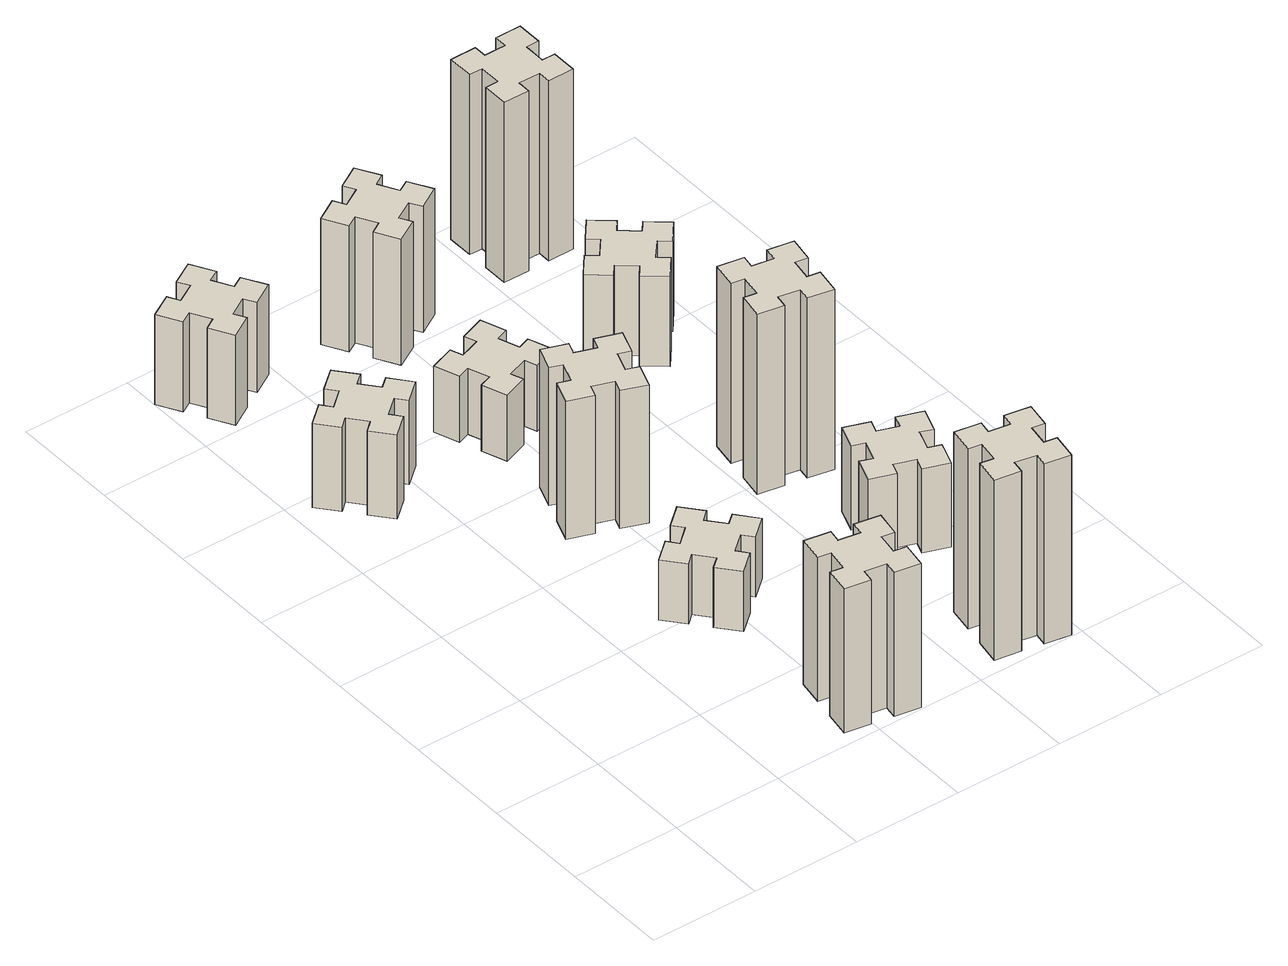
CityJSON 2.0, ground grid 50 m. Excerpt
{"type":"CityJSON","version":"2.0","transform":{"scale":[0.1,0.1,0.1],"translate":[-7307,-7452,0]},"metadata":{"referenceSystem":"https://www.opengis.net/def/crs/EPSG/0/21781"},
"CityObjects":{
"building1":{"type":"Building","attributes":{"class":"1000","function":"1000","usage":"1000","yearOfConstruction":2016,"roofType":"1000","measuredHeight":42,"storeysAboveGround":30,"storeysBelowGround":0},"geometry":[{"type":"Solid","lod":"1","boundaries":[[[[0,1,2,3,4,5,6,7,8,9,10,11,12,13,14,15,16,17,18,19]],[[17,16,20,21]],[[16,15,22,20]],[[15,14,23,22]],[[14,13,24,23]],[[13,12,25,24]],[[12,11,26,25]],[[11,10,27,26]],[[10,9,28,27]],[[9,8,29,28]],[[8,7,30,29]],[[7,6,31,30]],[[6,5,32,31]],[[5,4,33,32]],[[4,3,34,33]],[[3,2,35,34]],[[2,1,36,35]],[[1,0,37,36]],[[0,19,38,37]],[[19,18,39,38]],[[18,17,21,39]],[[24,25,26,27,28,29,30,31,32,33,34,35,36,37,38,39,21,20,22,23]]]]}]},
"building2":{"type":"Building","attributes":{"class":"1000","function":"1000","usage":"1000","yearOfConstruction":2016,"roofType":"1000","measuredHeight":72,"storeysAboveGround":30,"storeysBelowGround":0},"geometry":[{"type":"Solid","lod":"1","boundaries":[[[[40,41,42,43,44,45,46,47,48,49,50,51,52,53,54,55,56,57,58,59]],[[57,56,60,61]],[[56,55,62,60]],[[55,54,63,62]],[[54,53,64,63]],[[53,52,65,64]],[[52,51,66,65]],[[51,50,67,66]],[[50,49,68,67]],[[49,48,69,68]],[[48,47,70,69]],[[47,46,71,70]],[[46,45,72,71]],[[45,44,73,72]],[[44,43,74,73]],[[43,42,75,74]],[[42,41,76,75]],[[41,40,77,76]],[[40,59,78,77]],[[59,58,79,78]],[[58,57,61,79]],[[64,65,66,67,68,69,70,71,72,73,74,75,76,77,78,79,61,60,62,63]]]]}]},
"building3":{"type":"Building","attributes":{"class":"1000","function":"1000","usage":"1000","yearOfConstruction":2016,"roofType":"1000","measuredHeight":45,"storeysAboveGround":30,"storeysBelowGround":0},"geometry":[{"type":"Solid","lod":"1","boundaries":[[[[80,81,82,83,84,85,86,87,88,89,90,91,92,93,94,95,96,97,98,99]],[[97,96,100,101]],[[96,95,102,100]],[[95,94,103,102]],[[94,93,104,103]],[[93,92,105,104]],[[92,91,106,105]],[[91,90,107,106]],[[90,89,108,107]],[[89,88,109,108]],[[88,87,110,109]],[[87,86,111,110]],[[86,85,112,111]],[[85,84,113,112]],[[84,83,114,113]],[[83,82,115,114]],[[82,81,116,115]],[[81,80,117,116]],[[80,99,118,117]],[[99,98,119,118]],[[98,97,101,119]],[[104,105,106,107,108,109,110,111,112,113,114,115,116,117,118,119,101,100,102,103]]]]}]},
"building4":{"type":"Building","attributes":{"class":"1000","function":"1000","usage":"1000","yearOfConstruction":2016,"roofType":"1000","measuredHeight":30,"storeysAboveGround":30,"storeysBelowGround":0},"geometry":[{"type":"Solid","lod":"1","boundaries":[[[[120,121,122,123,124,125,126,127,128,129,130,131,132,133,134,135,136,137,138,139]],[[137,136,140,141]],[[136,135,142,140]],[[135,134,143,142]],[[134,133,144,143]],[[133,132,145,144]],[[132,131,146,145]],[[131,130,147,146]],[[130,129,148,147]],[[129,128,149,148]],[[128,127,150,149]],[[127,126,151,150]],[[126,125,152,151]],[[125,124,153,152]],[[124,123,154,153]],[[123,122,155,154]],[[122,121,156,155]],[[121,120,157,156]],[[120,139,158,157]],[[139,138,159,158]],[[138,137,141,159]],[[144,145,146,147,148,149,150,151,152,153,154,155,156,157,158,159,141,140,142,143]]]]}]},
"building5":{"type":"Building","attributes":{"class":"1000","function":"1000","usage":"1000","yearOfConstruction":2016,"roofType":"1000","measuredHeight":69,"storeysAboveGround":30,"storeysBelowGround":0},"geometry":[{"type":"Solid","lod":"1","boundaries":[[[[160,161,162,163,164,165,166,167,168,169,170,171,172,173,174,175,176,177,178,179]],[[177,176,180,181]],[[176,175,182,180]],[[175,174,183,182]],[[174,173,184,183]],[[173,172,185,184]],[[172,171,186,185]],[[171,170,187,186]],[[170,169,188,187]],[[169,168,189,188]],[[168,167,190,189]],[[167,166,191,190]],[[166,165,192,191]],[[165,164,193,192]],[[164,163,194,193]],[[163,162,195,194]],[[162,161,196,195]],[[161,160,197,196]],[[160,179,198,197]],[[179,178,199,198]],[[178,177,181,199]],[[184,185,186,187,188,189,190,191,192,193,194,195,196,197,198,199,181,180,182,183]]]]}]},
"building6":{"type":"Building","attributes":{"class":"1000","function":"1000","usage":"1000","yearOfConstruction":2016,"roofType":"1000","measuredHeight":33,"storeysAboveGround":30,"storeysBelowGround":0},"geometry":[{"type":"Solid","lod":"1","boundaries":[[[[200,201,202,203,204,205,206,207,208,209,210,211,212,213,214,215,216,217,218,219]],[[217,216,220,221]],[[216,215,222,220]],[[215,214,223,222]],[[214,213,224,223]],[[213,212,225,224]],[[212,211,226,225]],[[211,210,227,226]],[[210,209,228,227]],[[209,208,229,228]],[[208,207,230,229]],[[207,206,231,230]],[[206,205,232,231]],[[205,204,233,232]],[[204,203,234,233]],[[203,202,235,234]],[[202,201,236,235]],[[201,200,237,236]],[[200,219,238,237]],[[219,218,239,238]],[[218,217,221,239]],[[224,225,226,227,228,229,230,231,232,233,234,235,236,237,238,239,221,220,222,223]]]]}]},
"building7":{"type":"Building","attributes":{"class":"1000","function":"1000","usage":"1000","yearOfConstruction":2016,"roofType":"1000","measuredHeight":90,"storeysAboveGround":30,"storeysBelowGround":0},"geometry":[{"type":"Solid","lod":"1","boundaries":[[[[240,241,242,243,244,245,246,247,248,249,250,251,252,253,254,255,256,257,258,259]],[[257,256,260,261]],[[256,255,262,260]],[[255,254,263,262]],[[254,253,264,263]],[[253,252,265,264]],[[252,251,266,265]],[[251,250,267,266]],[[250,249,268,267]],[[249,248,269,268]],[[248,247,270,269]],[[247,246,271,270]],[[246,245,272,271]],[[245,244,273,272]],[[244,243,274,273]],[[243,242,275,274]],[[242,241,276,275]],[[241,240,277,276]],[[240,259,278,277]],[[259,258,279,278]],[[258,257,261,279]],[[264,265,266,267,268,269,270,271,272,273,274,275,276,277,278,279,261,260,262,263]]]]}]},
"building8":{"type":"Building","attributes":{"class":"1000","function":"1000","usage":"1000","yearOfConstruction":2016,"roofType":"1000","measuredHeight":63,"storeysAboveGround":30,"storeysBelowGround":0},"geometry":[{"type":"Solid","lod":"1","boundaries":[[[[280,281,282,283,284,285,286,287,288,289,290,291,292,293,294,295,296,297,298,299]],[[297,296,300,301]],[[296,295,302,300]],[[295,294,303,302]],[[294,293,304,303]],[[293,292,305,304]],[[292,291,306,305]],[[291,290,307,306]],[[290,289,308,307]],[[289,288,309,308]],[[288,287,310,309]],[[287,286,311,310]],[[286,285,312,311]],[[285,284,313,312]],[[284,283,314,313]],[[283,282,315,314]],[[282,281,316,315]],[[281,280,317,316]],[[280,299,318,317]],[[299,298,319,318]],[[298,297,301,319]],[[304,305,306,307,308,309,310,311,312,313,314,315,316,317,318,319,301,300,302,303]]]]}]},
"building9":{"type":"Building","attributes":{"class":"1000","function":"1000","usage":"1000","yearOfConstruction":2016,"roofType":"1000","measuredHeight":42,"storeysAboveGround":30,"storeysBelowGround":0},"geometry":[{"type":"Solid","lod":"1","boundaries":[[[[320,321,322,323,324,325,326,327,328,329,330,331,332,333,334,335,336,337,338,339]],[[337,336,340,341]],[[336,335,342,340]],[[335,334,343,342]],[[334,333,344,343]],[[333,332,345,344]],[[332,331,346,345]],[[331,330,347,346]],[[330,329,348,347]],[[329,328,349,348]],[[328,327,350,349]],[[327,326,351,350]],[[326,325,352,351]],[[325,324,353,352]],[[324,323,354,353]],[[323,322,355,354]],[[322,321,356,355]],[[321,320,357,356]],[[320,339,358,357]],[[339,338,359,358]],[[338,337,341,359]],[[344,345,346,347,348,349,350,351,352,353,354,355,356,357,358,359,341,340,342,343]]]]}]},
"building10":{"type":"Building","attributes":{"class":"1000","function":"1000","usage":"1000","yearOfConstruction":2016,"roofType":"1000","measuredHeight":90,"storeysAboveGround":30,"storeysBelowGround":0},"geometry":[{"type":"Solid","lod":"1","boundaries":[[[[360,361,362,363,364,365,366,367,368,369,370,371,372,373,374,375,376,377,378,379]],[[377,376,380,381]],[[376,375,382,380]],[[375,374,383,382]],[[374,373,384,383]],[[373,372,385,384]],[[372,371,386,385]],[[371,370,387,386]],[[370,369,388,387]],[[369,368,389,388]],[[368,367,390,389]],[[367,366,391,390]],[[366,365,392,391]],[[365,364,393,392]],[[364,363,394,393]],[[363,362,395,394]],[[362,361,396,395]],[[361,360,397,396]],[[360,379,398,397]],[[379,378,399,398]],[[378,377,381,399]],[[384,385,386,387,388,389,390,391,392,393,394,395,396,397,398,399,381,380,382,383]]]]}]},
"building11":{"type":"Building","attributes":{"class":"1000","function":"1000","usage":"1000","yearOfConstruction":2016,"roofType":"1000","measuredHeight":45,"storeysAboveGround":30,"storeysBelowGround":0},"geometry":[{"type":"Solid","lod":"1","boundaries":[[[[400,401,402,403,404,405,406,407,408,409,410,411,412,413,414,415,416,417,418,419]],[[417,416,420,421]],[[416,415,422,420]],[[415,414,423,422]],[[414,413,424,423]],[[413,412,425,424]],[[412,411,426,425]],[[411,410,427,426]],[[410,409,428,427]],[[409,408,429,428]],[[408,407,430,429]],[[407,406,431,430]],[[406,405,432,431]],[[405,404,433,432]],[[404,403,434,433]],[[403,402,435,434]],[[402,401,436,435]],[[401,400,437,436]],[[400,419,438,437]],[[419,418,439,438]],[[418,417,421,439]],[[424,425,426,427,428,429,430,431,432,433,434,435,436,437,438,439,421,420,422,423]]]]}]},
"building12":{"type":"Building","attributes":{"class":"1000","function":"1000","usage":"1000","yearOfConstruction":2016,"roofType":"1000","measuredHeight":90,"storeysAboveGround":30,"storeysBelowGround":0},"geometry":[{"type":"Solid","lod":"1","boundaries":[[[[440,441,442,443,444,445,446,447,448,449,450,451,452,453,454,455,456,457,458,459]],[[457,456,460,461]],[[456,455,462,460]],[[455,454,463,462]],[[454,453,464,463]],[[453,452,465,464]],[[452,451,466,465]],[[451,450,467,466]],[[450,449,468,467]],[[449,448,469,468]],[[448,447,470,469]],[[447,446,471,470]],[[446,445,472,471]],[[445,444,473,472]],[[444,443,474,473]],[[443,442,475,474]],[[442,441,476,475]],[[441,440,477,476]],[[440,459,478,477]],[[459,458,479,478]],[[458,457,461,479]],[[464,465,466,467,468,469,470,471,472,473,474,475,476,477,478,479,461,460,462,463]]]]}]}
},
"vertices":[
[219,2393,0],[283,2316,0],[237,2278,0],[314,2186,0],[406,2263,0],[368,2309,0],[444,2373,0],[483,2327,0],[575,2404,0],[498,2496,0],[452,2458,0],[387,2534,0],[433,2573,0],[356,2665,0],[264,2588,0],[303,2542,0],[226,2477,0],[188,2523,0],[96,2446,0],[173,2354,0],[226,2477,420],[188,2523,420],[303,2542,420],[264,2588,420],[356,2665,420],[433,2573,420],[387,2534,420],[452,2458,420],[498,2496,420],[575,2404,420],[483,2327,420],[444,2373,420],[368,2309,420],[406,2263,420],[314,2186,420],[237,2278,420],[283,2316,420],[219,2393,420],[173,2354,420],[96,2446,420],
[976,274,0],[958,175,0],[899,186,0],[878,67,0],[997,47,0],[1007,106,0],[1105,88,0],[1095,29,0],[1213,8,0],[1234,127,0],[1175,137,0],[1192,235,0],[1251,225,0],[1272,343,0],[1154,364,0],[1144,305,0],[1045,322,0],[1056,381,0],[937,402,0],[917,284,0],[1045,322,720],[1056,381,720],[1144,305,720],[1154,364,720],[1272,343,720],[1251,225,720],[1192,235,720],[1175,137,720],[1234,127,720],[1213,8,720],[1095,29,720],[1105,88,720],[1007,106,720],[997,47,720],[878,67,720],[899,186,720],[958,175,720],[976,274,720],[917,284,720],[937,402,720],
[224,3386,0],[137,3336,0],[107,3388,0],[3,3328,0],[63,3224,0],[115,3254,0],[165,3167,0],[113,3137,0],[173,3033,0],[277,3093,0],[247,3145,0],[334,3195,0],[364,3143,0],[468,3203,0],[408,3307,0],[356,3277,0],[306,3364,0],[358,3394,0],[298,3498,0],[194,3438,0],[306,3364,450],[358,3394,450],[356,3277,450],[408,3307,450],[468,3203,450],[364,3143,450],[334,3195,450],[247,3145,450],[277,3093,450],[173,3033,450],[113,3137,450],[165,3167,450],[115,3254,450],[63,3224,450],[3,3328,450],[107,3388,450],[137,3336,450],[224,3386,450],[194,3438,450],[298,3498,450],
[1008,929,0],[1084,993,0],[1123,947,0],[1215,1024,0],[1138,1116,0],[1092,1078,0],[1027,1154,0],[1073,1193,0],[996,1285,0],[904,1208,0],[943,1162,0],[866,1097,0],[828,1143,0],[736,1066,0],[813,974,0],[859,1013,0],[923,936,0],[877,898,0],[954,806,0],[1046,883,0],[923,936,300],[877,898,300],[859,1013,300],[813,974,300],[736,1066,300],[828,1143,300],[866,1097,300],[943,1162,300],[904,1208,300],[996,1285,300],[1073,1193,300],[1027,1154,300],[1092,1078,300],[1138,1116,300],[1215,1024,300],[1123,947,300],[1084,993,300],[1008,929,300],[1046,883,300],[954,806,300],
[1062,1701,0],[1096,1795,0],[1152,1774,0],[1193,1887,0],[1080,1928,0],[1060,1872,0],[966,1906,0],[987,1962,0],[874,2003,0],[833,1890,0],[889,1870,0],[855,1776,0],[799,1797,0],[757,1684,0],[870,1643,0],[891,1699,0],[985,1665,0],[964,1609,0],[1077,1567,0],[1118,1680,0],[985,1665,690],[964,1609,690],[891,1699,690],[870,1643,690],[757,1684,690],[799,1797,690],[855,1776,690],[889,1870,690],[833,1890,690],[874,2003,690],[987,1962,690],[966,1906,690],[1060,1872,690],[1080,1928,690],[1193,1887,690],[1152,1774,690],[1096,1795,690],[1062,1701,690],[1118,1680,690],[1077,1567,690],
[966,2305,0],[1060,2339,0],[1080,2283,0],[1193,2324,0],[1152,2437,0],[1096,2416,0],[1062,2510,0],[1118,2530,0],[1077,2643,0],[964,2602,0],[985,2546,0],[891,2512,0],[870,2568,0],[757,2527,0],[799,2414,0],[855,2435,0],[889,2341,0],[833,2320,0],[874,2207,0],[987,2249,0],[889,2341,330],[833,2320,330],[855,2435,330],[799,2414,330],[757,2527,330],[870,2568,330],[891,2512,330],[985,2546,330],[964,2602,330],[1077,2643,330],[1118,2530,330],[1062,2510,330],[1096,2416,330],[1152,2437,330],[1193,2324,330],[1080,2283,330],[1060,2339,330],[966,2305,330],[987,2249,330],[874,2207,330],
[1884,305,0],[1785,322,0],[1796,381,0],[1677,402,0],[1657,284,0],[1716,274,0],[1698,175,0],[1639,186,0],[1618,67,0],[1737,47,0],[1747,106,0],[1845,88,0],[1835,29,0],[1953,8,0],[1974,127,0],[1915,137,0],[1932,235,0],[1991,225,0],[2012,343,0],[1894,364,0],[1932,235,900],[1991,225,900],[1915,137,900],[1974,127,900],[1953,8,900],[1835,29,900],[1845,88,900],[1747,106,900],[1737,47,900],[1618,67,900],[1639,186,900],[1698,175,900],[1716,274,900],[1657,284,900],[1677,402,900],[1796,381,900],[1785,322,900],[1884,305,900],[1894,364,900],[2012,343,900],
[1096,3177,0],[1046,3264,0],[1098,3294,0],[1038,3398,0],[934,3338,0],[964,3286,0],[877,3236,0],[847,3288,0],[743,3228,0],[803,3124,0],[855,3154,0],[905,3067,0],[853,3037,0],[913,2933,0],[1017,2993,0],[987,3045,0],[1074,3095,0],[1104,3043,0],[1208,3103,0],[1148,3207,0],[1074,3095,630],[1104,3043,630],[987,3045,630],[1017,2993,630],[913,2933,630],[853,3037,630],[905,3067,630],[855,3154,630],[803,3124,630],[743,3228,630],[847,3288,630],[877,3236,630],[964,3286,630],[934,3338,630],[1038,3398,630],[1098,3294,630],[1046,3264,630],[1096,3177,630],[1148,3207,630],[1208,3103,630],
[1731,859,0],[1825,825,0],[1804,769,0],[1917,727,0],[1958,840,0],[1902,861,0],[1936,955,0],[1992,934,0],[2033,1047,0],[1920,1088,0],[1900,1032,0],[1806,1066,0],[1827,1122,0],[1714,1163,0],[1673,1050,0],[1729,1030,0],[1695,936,0],[1639,957,0],[1597,844,0],[1710,803,0],[1695,936,420],[1639,957,420],[1729,1030,420],[1673,1050,420],[1714,1163,420],[1827,1122,420],[1806,1066,420],[1900,1032,420],[1920,1088,420],[2033,1047,420],[1992,934,420],[1936,955,420],[1902,861,420],[1958,840,420],[1917,727,420],[1804,769,420],[1825,825,420],[1731,859,420],[1710,803,420],[1597,844,420],
[1647,1486,0],[1745,1468,0],[1735,1409,0],[1853,1388,0],[1874,1507,0],[1815,1517,0],[1832,1615,0],[1891,1605,0],[1912,1723,0],[1794,1744,0],[1784,1685,0],[1685,1702,0],[1696,1761,0],[1577,1782,0],[1557,1664,0],[1616,1654,0],[1598,1555,0],[1539,1566,0],[1518,1447,0],[1637,1427,0],[1598,1555,900],[1539,1566,900],[1616,1654,900],[1557,1664,900],[1577,1782,900],[1696,1761,900],[1685,1702,900],[1784,1685,900],[1794,1744,900],[1912,1723,900],[1891,1605,900],[1832,1615,900],[1815,1517,900],[1874,1507,900],[1853,1388,900],[1735,1409,900],[1745,1468,900],[1647,1486,900],[1637,1427,900],[1518,1447,900],
[1824,2577,0],[1748,2642,0],[1786,2688,0],[1694,2765,0],[1617,2673,0],[1663,2634,0],[1599,2558,0],[1553,2596,0],[1476,2504,0],[1568,2427,0],[1606,2473,0],[1683,2409,0],[1644,2363,0],[1736,2286,0],[1813,2378,0],[1767,2416,0],[1832,2493,0],[1878,2454,0],[1955,2546,0],[1863,2623,0],[1832,2493,450],[1878,2454,450],[1767,2416,450],[1813,2378,450],[1736,2286,450],[1644,2363,450],[1683,2409,450],[1606,2473,450],[1568,2427,450],[1476,2504,450],[1553,2596,450],[1599,2558,450],[1663,2634,450],[1617,2673,450],[1694,2765,450],[1786,2688,450],[1748,2642,450],[1824,2577,450],[1863,2623,450],[1955,2546,450],
[1665,3155,0],[1765,3155,0],[1765,3095,0],[1885,3095,0],[1885,3215,0],[1825,3215,0],[1825,3315,0],[1885,3315,0],[1885,3435,0],[1765,3435,0],[1765,3375,0],[1665,3375,0],[1665,3435,0],[1545,3435,0],[1545,3315,0],[1605,3315,0],[1605,3215,0],[1545,3215,0],[1545,3095,0],[1665,3095,0],[1605,3215,900],[1545,3215,900],[1605,3315,900],[1545,3315,900],[1545,3435,900],[1665,3435,900],[1665,3375,900],[1765,3375,900],[1765,3435,900],[1885,3435,900],[1885,3315,900],[1825,3315,900],[1825,3215,900],[1885,3215,900],[1885,3095,900],[1765,3095,900],[1765,3155,900],[1665,3155,900],[1665,3095,900],[1545,3095,900]
]}
